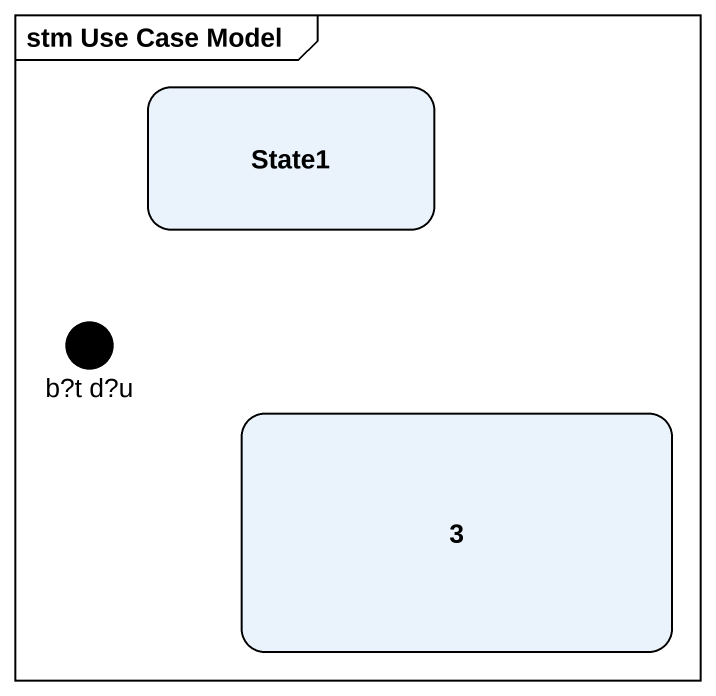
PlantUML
@startuml
mainframe stm Use Case Model
hide empty description
state State1
state "b?t d?u" as b_t_d_u <<choice>>
state "3" as s3
@enduml
